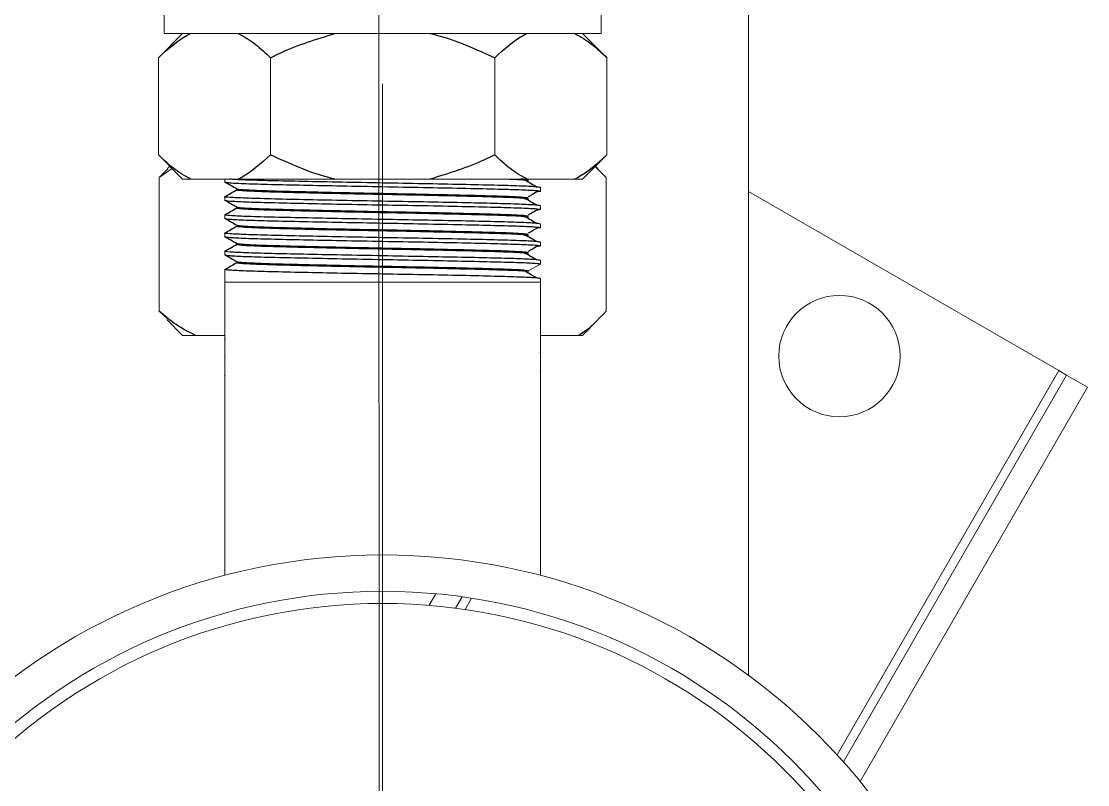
# Model space of a CAD drawing. Header units: millimetres. Extents: x 3795014 to 4300160, y 3869364 to 4016788.
# Drawn here: x 4228932.9 to 4229042.7, y 3924332.8 to 3924411.4 of the extents above; entities that cross this region are included whole.
import ezdxf

# ---------------------------------------------------------------- set-up
doc = ezdxf.new("R2010")
doc.units = ezdxf.units.MM
doc.linetypes.add('CENTER', pattern=[2, 1.25, -0.25, 0.25, -0.25])
doc.layers.add('Дополнительная', color=7, linetype='Continuous', lineweight=18)

# ---------------------------------------------------------------- blocks, each defined once
blk = doc.blocks.new('SW_CENTERMARKSYMBOL_1')
at = {"color": 0, "linetype": 'Continuous', "lineweight": 0}
blk.add_line((0.5, 0), (11.2, 0), dxfattribs=at)

msp = doc.modelspace()

# ---------------------------------------------------------------- linework, layer by layer
at = {"color": 0, "linetype": 'Continuous', "lineweight": -3}
for points, knots in [([(4228947, 3924407.66, 0), (4228947.99, 3924408.57, 0), (4228949.07, 3924409.55, 0), (4228950.22, 3924410.12, 0), (4228950.32, 3924410.16, 0)], [0, 0, 0, 0, 0.916054, 1, 1, 1, 1]), ([(4228955.23, 3924410.16, 0), (4228955.83, 3924409.82, 0), (4228956.97, 3924409.18, 0), (4228958.04, 3924408.15, 0), (4228958.55, 3924407.66, 0)], [0, 0, 0, 0, 0.523885, 1, 1, 1, 1]), ([(4228958.55, 3924407.66, 0), (4228958.9, 3924407.84, 0), (4228961.02, 3924408.88, 0), (4228963.29, 3924409.58, 0), (4228965.18, 3924410.16, 0)], [0, 0, 0, 0, 0.165029, 1, 1, 1, 1]), ([(4228975, 3924410.16, 0), (4228975.21, 3924410.11, 0), (4228977.51, 3924409.55, 0), (4228979.67, 3924408.56, 0), (4228981.64, 3924407.66, 0)], [0, 0, 0, 0, 0.090723, 1, 1, 1, 1]), ([(4228981.64, 3924407.66, 0), (4228982.63, 3924408.57, 0), (4228983.71, 3924409.55, 0), (4228984.86, 3924410.12, 0), (4228984.96, 3924410.16, 0)], [0, 0, 0, 0, 0.916054, 1, 1, 1, 1]), ([(4228989.87, 3924410.16, 0), (4228990.47, 3924409.82, 0), (4228991.61, 3924409.18, 0), (4228992.68, 3924408.15, 0), (4228993.19, 3924407.66, 0)], [0, 0, 0, 0, 0.523885, 1, 1, 1, 1]), ([(4228950.32, 3924395.16, 0), (4228949.72, 3924395.5, 0), (4228948.58, 3924396.15, 0), (4228947.51, 3924397.18, 0), (4228947, 3924397.66, 0)], [0, 0, 0, 0, 0.523885, 1, 1, 1, 1]), ([(4228958.55, 3924397.66, 0), (4228957.56, 3924396.76, 0), (4228956.47, 3924395.78, 0), (4228955.33, 3924395.21, 0), (4228955.23, 3924395.16, 0)], [0, 0, 0, 0, 0.9160541, 1, 1, 1, 1]), ([(4228965.18, 3924395.16, 0), (4228964.98, 3924395.21, 0), (4228962.68, 3924395.78, 0), (4228960.51, 3924396.77, 0), (4228958.55, 3924397.66, 0)], [0, 0, 0, 0, 0.090723, 1, 1, 1, 1]), ([(4228981.64, 3924397.66, 0), (4228981.29, 3924397.49, 0), (4228979.17, 3924396.44, 0), (4228976.9, 3924395.75, 0), (4228975, 3924395.16, 0)], [0, 0, 0, 0, 0.165029, 1, 1, 1, 1]), ([(4228984.96, 3924395.16, 0), (4228984.36, 3924395.5, 0), (4228983.22, 3924396.15, 0), (4228982.15, 3924397.18, 0), (4228981.64, 3924397.66, 0)], [0, 0, 0, 0, 0.523885, 1, 1, 1, 1]), ([(4228993.19, 3924397.66, 0), (4228992.2, 3924396.76, 0), (4228991.12, 3924395.78, 0), (4228989.97, 3924395.21, 0), (4228989.87, 3924395.16, 0)], [0, 0, 0, 0, 0.916054, 1, 1, 1, 1]), ([(4228955.1, 3924394.13, 0), (4228954.89, 3924394.25, 0), (4228954.48, 3924394.49, 0), (4228954.06, 3924394.73, 0), (4228953.85, 3924394.85, 0)], [0, 0, 0, 0, 0.499993, 1, 1, 1, 1]), ([(4228953.91, 3924394.85, 0), (4228954.01, 3924394.83, 0), (4228954.22, 3924394.78, 0), (4228955.88, 3924394.7, 0), (4228958.47, 3924394.62, 0), (4228961.88, 3924394.55, 0), (4228965.84, 3924394.47, 0), (4228970.09, 3924394.39, 0), (4228974.35, 3924394.31, 0), (4228978.31, 3924394.23, 0), (4228981.72, 3924394.15, 0), (4228984.33, 3924394.08, 0), (4228985.97, 3924394, 0), (4228986.36, 3924393.94, 0), (4228986.34, 3924393.9, 0), (4228986.1, 3924393.88, 0), (4228985.9, 3924393.86, 0)], [0, 0, 0, 0, 0.0692977, 0.1491078, 0.2275553, 0.3060028, 0.3858129, 0.4642604, 0.5427079, 0.622518, 0.7009656, 0.7794131, 0.8592232, 0.9376707, 0.944784, 1, 1, 1, 1]), ([(4228986.34, 3924394.29, 0), (4228986.24, 3924394.32, 0), (4228986.02, 3924394.37, 0), (4228984.32, 3924394.45, 0), (4228981.72, 3924394.53, 0), (4228978.31, 3924394.6, 0), (4228974.35, 3924394.68, 0), (4228970.09, 3924394.76, 0), (4228965.84, 3924394.84, 0), (4228961.88, 3924394.92, 0), (4228958.46, 3924394.99, 0), (4228955.92, 3924395.07, 0), (4228954.52, 3924395.13, 0), (4228954.33, 3924395.16, 0), (4228954.31, 3924395.16, 0)], [0, 0, 0, 0, 0.089128, 0.179803, 0.268931, 0.358058, 0.448734, 0.537862, 0.626989, 0.717665, 0.806793, 0.89592, 0.986596, 1, 1, 1, 1]), ([(4228984.69, 3924393.14, 0), (4228984.88, 3924393.16, 0), (4228985.29, 3924393.2, 0), (4228984.73, 3924393.27, 0), (4228983.24, 3924393.36, 0), (4228980.82, 3924393.43, 0), (4228977.68, 3924393.51, 0), (4228974.02, 3924393.59, 0), (4228970.09, 3924393.67, 0), (4228966.17, 3924393.74, 0), (4228962.51, 3924393.83, 0), (4228959.36, 3924393.9, 0), (4228956.97, 3924393.98, 0), (4228955.44, 3924394.06, 0), (4228955.25, 3924394.1, 0), (4228955.16, 3924394.13, 0)], [0, 0, 0, 0, 0.062739, 0.141189, 0.221001, 0.299451, 0.377901, 0.457713, 0.536163, 0.614613, 0.694425, 0.772875, 0.851325, 0.931137, 1, 1, 1, 1]), ([(4228983.2, 3924395.16, 0), (4228983.79, 3924395.14, 0), (4228984.5, 3924395.11, 0), (4228984.66, 3924395.08, 0), (4228984.69, 3924395.07, 0)], [0, 0, 0, 0, 0.822668, 1, 1, 1, 1]), ([(4228984.92, 3924395.05, 0), (4228984.99, 3924395.06, 0), (4228985.26, 3924395.09, 0), (4228985.03, 3924395.13, 0), (4228984.43, 3924395.16, 0), (4228984.34, 3924395.16, 0)], [0, 0, 0, 0, 0.225279, 0.889372, 1, 1, 1, 1]), ([(4228984.77, 3924395.07, 0), (4228984.98, 3924394.95, 0), (4228985.38, 3924394.71, 0), (4228985.79, 3924394.47, 0), (4228986, 3924394.35, 0)], [0, 0, 0, 0, 0.499999, 1, 1, 1, 1]), ([(4228986.34, 3924392.42, 0), (4228986.24, 3924392.44, 0), (4228986.02, 3924392.49, 0), (4228984.32, 3924392.57, 0), (4228981.72, 3924392.65, 0), (4228978.31, 3924392.73, 0), (4228974.35, 3924392.81, 0), (4228970.09, 3924392.88, 0), (4228965.84, 3924392.96, 0), (4228961.87, 3924393.04, 0), (4228958.48, 3924393.12, 0), (4228955.84, 3924393.2, 0), (4228954.29, 3924393.28, 0), (4228953.66, 3924393.33, 0), (4228953.88, 3924393.36, 0), (4228953.91, 3924393.36, 0)], [0, 0, 0, 0, 0.082061, 0.165547, 0.247607, 0.329668, 0.413154, 0.495214, 0.577275, 0.660761, 0.742822, 0.824882, 0.908368, 0.990429, 1, 1, 1, 1]), ([(4228953.85, 3924393.36, 0), (4228954.06, 3924393.48, 0), (4228954.48, 3924393.72, 0), (4228954.89, 3924393.96, 0), (4228955.1, 3924394.08, 0)], [0, 0, 0, 0, 0.500007, 1, 1, 1, 1]), ([(4228955.16, 3924394.08, 0), (4228955.13, 3924394.08, 0), (4228954.93, 3924394.05, 0), (4228955.5, 3924394, 0), (4228956.94, 3924393.92, 0), (4228959.37, 3924393.84, 0), (4228962.51, 3924393.76, 0), (4228966.17, 3924393.68, 0), (4228970.09, 3924393.61, 0), (4228974.02, 3924393.53, 0), (4228977.68, 3924393.45, 0), (4228980.84, 3924393.37, 0), (4228983.18, 3924393.3, 0), (4228984.49, 3924393.24, 0), (4228984.66, 3924393.2, 0), (4228984.69, 3924393.2, 0)], [0, 0, 0, 0, 0.010727, 0.098509, 0.187815, 0.275596, 0.363377, 0.452683, 0.540465, 0.628246, 0.717552, 0.805333, 0.893114, 0.982421, 1, 1, 1, 1]), ([(4228984.77, 3924393.2, 0), (4228984.98, 3924393.08, 0), (4228985.38, 3924392.84, 0), (4228985.79, 3924392.6, 0), (4228986, 3924392.48, 0)], [0, 0, 0, 0, 0.499999, 1, 1, 1, 1]), ([(4228986, 3924393.86, 0), (4228985.79, 3924393.74, 0), (4228985.49, 3924393.56, 0), (4228985.19, 3924393.38, 0), (4228985.09, 3924393.33, 0)], [0, 0, 0, 0, 0.678514, 1, 1, 1, 1]), ([(4228953.84, 3924392.98, 0), (4228953.95, 3924392.96, 0), (4228954.17, 3924392.91, 0), (4228955.87, 3924392.82, 0), (4228958.47, 3924392.75, 0), (4228961.88, 3924392.67, 0), (4228965.84, 3924392.59, 0), (4228970.09, 3924392.51, 0), (4228974.35, 3924392.44, 0), (4228978.31, 3924392.36, 0), (4228981.72, 3924392.28, 0), (4228984.33, 3924392.2, 0), (4228985.97, 3924392.12, 0), (4228986.36, 3924392.07, 0), (4228986.34, 3924392.02, 0), (4228986.1, 3924392, 0), (4228985.9, 3924391.98, 0)], [0, 0, 0, 0, 0.077736, 0.156823, 0.234559, 0.312295, 0.391382, 0.469118, 0.546854, 0.625941, 0.703677, 0.781413, 0.8605, 0.938236, 0.945285, 1, 1, 1, 1]), ([(4228955.1, 3924392.25, 0), (4228954.89, 3924392.37, 0), (4228954.48, 3924392.61, 0), (4228954.06, 3924392.85, 0), (4228953.85, 3924392.97, 0)], [0, 0, 0, 0, 0.499993, 1, 1, 1, 1]), ([(4228953.85, 3924391.49, 0), (4228954.06, 3924391.61, 0), (4228954.48, 3924391.85, 0), (4228954.89, 3924392.09, 0), (4228955.1, 3924392.21, 0)], [0, 0, 0, 0, 0.500007, 1, 1, 1, 1]), ([(4228955.16, 3924392.21, 0), (4228955.13, 3924392.21, 0), (4228954.93, 3924392.18, 0), (4228955.5, 3924392.12, 0), (4228956.94, 3924392.04, 0), (4228959.37, 3924391.97, 0), (4228962.51, 3924391.89, 0), (4228966.17, 3924391.81, 0), (4228970.09, 3924391.73, 0), (4228974.02, 3924391.66, 0), (4228977.68, 3924391.57, 0), (4228980.84, 3924391.5, 0), (4228983.18, 3924391.42, 0), (4228984.49, 3924391.36, 0), (4228984.66, 3924391.33, 0), (4228984.69, 3924391.32, 0)], [0, 0, 0, 0, 0.010727, 0.098509, 0.187815, 0.275596, 0.363377, 0.452683, 0.540465, 0.628246, 0.717552, 0.805333, 0.893114, 0.982421, 1, 1, 1, 1]), ([(4228984.69, 3924391.26, 0), (4228984.88, 3924391.28, 0), (4228985.29, 3924391.33, 0), (4228984.73, 3924391.4, 0), (4228983.24, 3924391.48, 0), (4228980.82, 3924391.56, 0), (4228977.68, 3924391.63, 0), (4228974.02, 3924391.72, 0), (4228970.09, 3924391.79, 0), (4228966.17, 3924391.87, 0), (4228962.51, 3924391.95, 0), (4228959.36, 3924392.03, 0), (4228956.97, 3924392.1, 0), (4228955.44, 3924392.18, 0), (4228955.25, 3924392.23, 0), (4228955.16, 3924392.25, 0)], [0, 0, 0, 0, 0.062739, 0.141189, 0.221001, 0.299451, 0.377901, 0.457713, 0.536163, 0.614613, 0.694425, 0.772875, 0.851325, 0.931137, 1, 1, 1, 1]), ([(4228986, 3924391.98, 0), (4228985.79, 3924391.86, 0), (4228985.49, 3924391.69, 0), (4228985.19, 3924391.51, 0), (4228985.09, 3924391.45, 0)], [0, 0, 0, 0, 0.678514, 1, 1, 1, 1]), ([(4228986.34, 3924390.54, 0), (4228986.24, 3924390.57, 0), (4228986.02, 3924390.62, 0), (4228984.32, 3924390.7, 0), (4228981.72, 3924390.78, 0), (4228978.31, 3924390.85, 0), (4228974.35, 3924390.93, 0), (4228970.09, 3924391.01, 0), (4228965.84, 3924391.09, 0), (4228961.87, 3924391.17, 0), (4228958.48, 3924391.24, 0), (4228955.84, 3924391.32, 0), (4228954.29, 3924391.4, 0), (4228953.66, 3924391.46, 0), (4228953.88, 3924391.48, 0), (4228953.91, 3924391.49, 0)], [0, 0, 0, 0, 0.082061, 0.165547, 0.247607, 0.329668, 0.413154, 0.495214, 0.577275, 0.660761, 0.742822, 0.824882, 0.908368, 0.990429, 1, 1, 1, 1]), ([(4228955.1, 3924390.38, 0), (4228954.89, 3924390.5, 0), (4228954.48, 3924390.74, 0), (4228954.06, 3924390.98, 0), (4228953.85, 3924391.1, 0)], [0, 0, 0, 0, 0.499993, 1, 1, 1, 1]), ([(4228953.91, 3924391.1, 0), (4228954.01, 3924391.08, 0), (4228954.22, 3924391.03, 0), (4228955.88, 3924390.95, 0), (4228958.47, 3924390.87, 0), (4228961.88, 3924390.8, 0), (4228965.84, 3924390.72, 0), (4228970.09, 3924390.64, 0), (4228974.35, 3924390.56, 0), (4228978.31, 3924390.48, 0), (4228981.72, 3924390.4, 0), (4228984.33, 3924390.33, 0), (4228985.97, 3924390.25, 0), (4228986.36, 3924390.19, 0), (4228986.34, 3924390.15, 0), (4228986.1, 3924390.13, 0), (4228985.9, 3924390.11, 0)], [0, 0, 0, 0, 0.0692977, 0.1491078, 0.2275553, 0.3060028, 0.3858129, 0.4642604, 0.5427079, 0.622518, 0.7009656, 0.7794131, 0.8592232, 0.9376707, 0.944784, 1, 1, 1, 1]), ([(4228984.77, 3924391.32, 0), (4228984.98, 3924391.2, 0), (4228985.38, 3924390.96, 0), (4228985.79, 3924390.72, 0), (4228986, 3924390.6, 0)], [0, 0, 0, 0, 0.499999, 1, 1, 1, 1]), ([(4228953.85, 3924389.61, 0), (4228954.06, 3924389.73, 0), (4228954.48, 3924389.97, 0), (4228954.89, 3924390.21, 0), (4228955.1, 3924390.33, 0)], [0, 0, 0, 0, 0.500007, 1, 1, 1, 1]), ([(4228955.16, 3924390.33, 0), (4228955.13, 3924390.33, 0), (4228954.93, 3924390.3, 0), (4228955.5, 3924390.25, 0), (4228956.94, 3924390.17, 0), (4228959.37, 3924390.09, 0), (4228962.51, 3924390.01, 0), (4228966.17, 3924389.93, 0), (4228970.09, 3924389.86, 0), (4228974.02, 3924389.78, 0), (4228977.68, 3924389.7, 0), (4228980.84, 3924389.62, 0), (4228983.18, 3924389.55, 0), (4228984.49, 3924389.49, 0), (4228984.66, 3924389.45, 0), (4228984.69, 3924389.45, 0)], [0, 0, 0, 0, 0.010727, 0.098509, 0.187815, 0.275596, 0.363377, 0.452683, 0.540465, 0.628246, 0.717552, 0.805333, 0.893114, 0.982421, 1, 1, 1, 1]), ([(4228984.69, 3924389.39, 0), (4228984.88, 3924389.41, 0), (4228985.29, 3924389.45, 0), (4228984.73, 3924389.52, 0), (4228983.24, 3924389.61, 0), (4228980.82, 3924389.68, 0), (4228977.68, 3924389.76, 0), (4228974.02, 3924389.84, 0), (4228970.09, 3924389.92, 0), (4228966.17, 3924389.99, 0), (4228962.51, 3924390.08, 0), (4228959.36, 3924390.15, 0), (4228956.97, 3924390.23, 0), (4228955.44, 3924390.31, 0), (4228955.25, 3924390.35, 0), (4228955.16, 3924390.38, 0)], [0, 0, 0, 0, 0.062739, 0.141189, 0.221001, 0.299451, 0.377901, 0.457713, 0.536163, 0.614613, 0.694425, 0.772875, 0.851325, 0.931137, 1, 1, 1, 1]), ([(4228986, 3924390.11, 0), (4228985.79, 3924389.99, 0), (4228985.49, 3924389.81, 0), (4228985.19, 3924389.63, 0), (4228985.09, 3924389.58, 0)], [0, 0, 0, 0, 0.678514, 1, 1, 1, 1]), ([(4228986.34, 3924388.67, 0), (4228986.24, 3924388.69, 0), (4228986.02, 3924388.74, 0), (4228984.32, 3924388.82, 0), (4228981.72, 3924388.9, 0), (4228978.31, 3924388.98, 0), (4228974.35, 3924389.06, 0), (4228970.09, 3924389.13, 0), (4228965.84, 3924389.21, 0), (4228961.87, 3924389.29, 0), (4228958.48, 3924389.37, 0), (4228955.84, 3924389.45, 0), (4228954.29, 3924389.53, 0), (4228953.66, 3924389.58, 0), (4228953.88, 3924389.61, 0), (4228953.91, 3924389.61, 0)], [0, 0, 0, 0, 0.082061, 0.165547, 0.247607, 0.329668, 0.413154, 0.495214, 0.577275, 0.660761, 0.742822, 0.824882, 0.908368, 0.990429, 1, 1, 1, 1]), ([(4228953.84, 3924389.23, 0), (4228953.95, 3924389.21, 0), (4228954.17, 3924389.16, 0), (4228955.87, 3924389.07, 0), (4228958.47, 3924389, 0), (4228961.88, 3924388.92, 0), (4228965.84, 3924388.84, 0), (4228970.09, 3924388.76, 0), (4228974.35, 3924388.69, 0), (4228978.31, 3924388.61, 0), (4228981.72, 3924388.53, 0), (4228984.33, 3924388.45, 0), (4228985.97, 3924388.37, 0), (4228986.36, 3924388.32, 0), (4228986.34, 3924388.27, 0), (4228986.1, 3924388.25, 0), (4228985.9, 3924388.23, 0)], [0, 0, 0, 0, 0.077736, 0.156823, 0.234559, 0.312295, 0.391382, 0.469118, 0.546854, 0.625941, 0.703677, 0.781413, 0.8605, 0.938236, 0.945285, 1, 1, 1, 1]), ([(4228955.1, 3924388.5, 0), (4228954.89, 3924388.62, 0), (4228954.48, 3924388.86, 0), (4228954.06, 3924389.1, 0), (4228953.85, 3924389.22, 0)], [0, 0, 0, 0, 0.499993, 1, 1, 1, 1]), ([(4228984.77, 3924389.45, 0), (4228984.98, 3924389.33, 0), (4228985.38, 3924389.09, 0), (4228985.79, 3924388.85, 0), (4228986, 3924388.73, 0)], [0, 0, 0, 0, 0.499999, 1, 1, 1, 1]), ([(4228986.34, 3924386.79, 0), (4228986.24, 3924386.82, 0), (4228986.02, 3924386.87, 0), (4228984.32, 3924386.95, 0), (4228981.72, 3924387.03, 0), (4228978.31, 3924387.1, 0), (4228974.35, 3924387.18, 0), (4228970.09, 3924387.26, 0), (4228965.84, 3924387.34, 0), (4228961.87, 3924387.42, 0), (4228958.48, 3924387.49, 0), (4228955.84, 3924387.57, 0), (4228954.29, 3924387.65, 0), (4228953.66, 3924387.71, 0), (4228953.88, 3924387.73, 0), (4228953.91, 3924387.74, 0)], [0, 0, 0, 0, 0.082061, 0.165547, 0.247607, 0.329668, 0.413154, 0.495214, 0.577275, 0.660761, 0.742822, 0.824882, 0.908368, 0.990429, 1, 1, 1, 1]), ([(4228953.85, 3924387.74, 0), (4228954.06, 3924387.86, 0), (4228954.48, 3924388.1, 0), (4228954.89, 3924388.34, 0), (4228955.1, 3924388.46, 0)], [0, 0, 0, 0, 0.500007, 1, 1, 1, 1]), ([(4228955.16, 3924388.46, 0), (4228955.13, 3924388.46, 0), (4228954.93, 3924388.43, 0), (4228955.5, 3924388.37, 0), (4228956.94, 3924388.29, 0), (4228959.37, 3924388.22, 0), (4228962.51, 3924388.14, 0), (4228966.17, 3924388.06, 0), (4228970.09, 3924387.98, 0), (4228974.02, 3924387.91, 0), (4228977.68, 3924387.82, 0), (4228980.84, 3924387.75, 0), (4228983.18, 3924387.67, 0), (4228984.49, 3924387.61, 0), (4228984.66, 3924387.58, 0), (4228984.69, 3924387.57, 0)], [0, 0, 0, 0, 0.010727, 0.098509, 0.187815, 0.275596, 0.363377, 0.452683, 0.540465, 0.628246, 0.717552, 0.805333, 0.893114, 0.982421, 1, 1, 1, 1]), ([(4228984.69, 3924387.51, 0), (4228984.88, 3924387.53, 0), (4228985.29, 3924387.58, 0), (4228984.73, 3924387.65, 0), (4228983.24, 3924387.73, 0), (4228980.82, 3924387.81, 0), (4228977.68, 3924387.88, 0), (4228974.02, 3924387.97, 0), (4228970.09, 3924388.04, 0), (4228966.17, 3924388.12, 0), (4228962.51, 3924388.2, 0), (4228959.36, 3924388.28, 0), (4228956.97, 3924388.35, 0), (4228955.44, 3924388.43, 0), (4228955.25, 3924388.48, 0), (4228955.16, 3924388.5, 0)], [0, 0, 0, 0, 0.062739, 0.141189, 0.221001, 0.299451, 0.377901, 0.457713, 0.536163, 0.614613, 0.694425, 0.772875, 0.851325, 0.931137, 1, 1, 1, 1]), ([(4228984.77, 3924387.57, 0), (4228984.98, 3924387.45, 0), (4228985.38, 3924387.21, 0), (4228985.79, 3924386.97, 0), (4228986, 3924386.85, 0)], [0, 0, 0, 0, 0.4999987, 1, 1, 1, 1]), ([(4228986, 3924388.23, 0), (4228985.79, 3924388.11, 0), (4228985.49, 3924387.94, 0), (4228985.19, 3924387.76, 0), (4228985.09, 3924387.7, 0)], [0, 0, 0, 0, 0.678514, 1, 1, 1, 1]), ([(4228953.84, 3924387.36, 0), (4228953.95, 3924387.33, 0), (4228954.17, 3924387.28, 0), (4228955.87, 3924387.2, 0), (4228958.47, 3924387.12, 0), (4228961.88, 3924387.05, 0), (4228965.84, 3924386.97, 0), (4228970.09, 3924386.89, 0), (4228974.35, 3924386.81, 0), (4228978.31, 3924386.73, 0), (4228981.72, 3924386.65, 0), (4228984.32, 3924386.58, 0), (4228986.02, 3924386.5, 0), (4228986.24, 3924386.45, 0), (4228986.34, 3924386.42, 0)], [0, 0, 0, 0, 0.082854, 0.167146, 0.25, 0.332854, 0.417146, 0.5, 0.582854, 0.667146, 0.75, 0.832854, 0.917146, 1, 1, 1, 1]), ([(4228955.1, 3924386.63, 0), (4228954.89, 3924386.75, 0), (4228954.48, 3924386.99, 0), (4228954.06, 3924387.23, 0), (4228953.85, 3924387.35, 0)], [0, 0, 0, 0, 0.499993, 1, 1, 1, 1]), ([(4228953.85, 3924385.86, 0), (4228954.06, 3924385.98, 0), (4228954.48, 3924386.22, 0), (4228954.89, 3924386.46, 0), (4228955.1, 3924386.58, 0)], [0, 0, 0, 0, 0.500007, 1, 1, 1, 1]), ([(4228955.16, 3924386.58, 0), (4228955.13, 3924386.58, 0), (4228954.93, 3924386.55, 0), (4228955.5, 3924386.5, 0), (4228956.94, 3924386.42, 0), (4228959.37, 3924386.34, 0), (4228962.51, 3924386.26, 0), (4228966.17, 3924386.18, 0), (4228970.09, 3924386.11, 0), (4228974.02, 3924386.03, 0), (4228977.68, 3924385.95, 0), (4228980.84, 3924385.87, 0), (4228983.18, 3924385.8, 0), (4228984.49, 3924385.74, 0), (4228984.66, 3924385.7, 0), (4228984.69, 3924385.7, 0)], [0, 0, 0, 0, 0.010727, 0.098509, 0.187815, 0.275596, 0.363377, 0.452683, 0.540465, 0.628246, 0.717552, 0.805333, 0.893114, 0.982421, 1, 1, 1, 1]), ([(4228985.09, 3924385.7, 0), (4228985, 3924385.72, 0), (4228984.8, 3924385.77, 0), (4228983.22, 3924385.86, 0), (4228980.82, 3924385.93, 0), (4228977.68, 3924386.01, 0), (4228974.02, 3924386.09, 0), (4228970.09, 3924386.17, 0), (4228966.17, 3924386.24, 0), (4228962.51, 3924386.33, 0), (4228959.36, 3924386.4, 0), (4228956.97, 3924386.48, 0), (4228955.44, 3924386.56, 0), (4228955.25, 3924386.6, 0), (4228955.16, 3924386.63, 0)], [0, 0, 0, 0, 0.0837011, 0.1688561, 0.2525572, 0.3362583, 0.4214134, 0.5051144, 0.5888155, 0.6739706, 0.7576716, 0.8413727, 0.9265278, 1, 1, 1, 1]), ([(4228986.34, 3924384.92, 0), (4228986.24, 3924384.94, 0), (4228986.02, 3924384.99, 0), (4228984.32, 3924385.07, 0), (4228981.72, 3924385.15, 0), (4228978.31, 3924385.23, 0), (4228974.35, 3924385.31, 0), (4228970.09, 3924385.38, 0), (4228965.84, 3924385.46, 0), (4228961.87, 3924385.54, 0), (4228958.48, 3924385.62, 0), (4228955.84, 3924385.7, 0), (4228954.29, 3924385.78, 0), (4228953.66, 3924385.83, 0), (4228953.88, 3924385.86, 0), (4228953.91, 3924385.86, 0)], [0, 0, 0, 0, 0.082061, 0.165547, 0.247607, 0.329668, 0.413154, 0.495214, 0.577275, 0.660761, 0.742822, 0.824882, 0.908368, 0.990429, 1, 1, 1, 1]), ([(4228984.77, 3924385.7, 0), (4228984.98, 3924385.58, 0), (4228985.38, 3924385.34, 0), (4228985.79, 3924385.1, 0), (4228986, 3924384.98, 0)], [0, 0, 0, 0, 0.4999987, 1, 1, 1, 1]), ([(4228950.84, 3924379.07, 0), (4228950.16, 3924379.4, 0), (4228948.87, 3924380.05, 0), (4228947.65, 3924381.08, 0), (4228947.07, 3924381.57, 0)], [0, 0, 0, 0, 0.523885, 1, 1, 1, 1]), ([(4228993.11, 3924381.57, 0), (4228992.26, 3924380.66, 0), (4228991.34, 3924379.68, 0), (4228990.35, 3924379.11, 0), (4228990.27, 3924379.07, 0)], [0, 0, 0, 0, 0.916054, 1, 1, 1, 1])]:
    msp.add_open_spline(points, degree=3, knots=knots, dxfattribs=at)
at = {"layer": 'Дополнительная', "linetype": 'CENTER', "ltscale": 100}
msp.add_line((4228969.61, 3924837.49, 0), (4228970.1, 3922827.74, 0), dxfattribs=at)
at = {"layer": 'Дополнительная', "linetype": 'Continuous'}
for p, q in [((4229007.78, 3924344.07, 0), (4229007.78, 3924430.92, 0)), ((4228947.59, 3924410.16, 0), (4228947.59, 3924412.66, 0)), ((4228992.59, 3924412.66, 0), (4228992.59, 3924410.16, 0)), ((4228947, 3924407.66, 0), (4228949.5, 3924410.16, 0)), ((4228947.59, 3924410.16, 0), (4228992.59, 3924410.16, 0)), ((4228990.69, 3924410.16, 0), (4228993.19, 3924407.66, 0)), ((4228947, 3924397.66, 0), (4228947, 3924407.66, 0)), ((4228958.55, 3924397.66, 0), (4228958.55, 3924407.66, 0)), ((4228981.64, 3924397.66, 0), (4228981.64, 3924407.66, 0)), ((4228993.19, 3924397.66, 0), (4228993.19, 3924407.66, 0)), ((4228949.5, 3924395.16, 0), (4228947, 3924397.66, 0)), ((4228993.19, 3924397.66, 0), (4228990.69, 3924395.16, 0)), ((4228947.94, 3924396.25, 0), (4228948.17, 3924396.49, 0)), ((4228992, 3924396.47, 0), (4228993.11, 3924395.32, 0)), ((4228992.01, 3924396.49, 0), (4228992.25, 3924396.25, 0)), ((4228947.07, 3924395.32, 0), (4228948.42, 3924396.24, 0)), ((4228947.96, 3924396.23, 0), (4228947.07, 3924395.32, 0)), ((4228947.07, 3924395.32, 0), (4228947.07, 3924381.57, 0)), ((4228993.11, 3924395.32, 0), (4228993.11, 3924381.57, 0)), ((4228950.32, 3924395.16, 0), (4228949.5, 3924395.16, 0)), ((4228950.32, 3924395.16, 0), (4228955.23, 3924395.16, 0)), ((4228953.84, 3924394.86, 0), (4228953.84, 3924395.16, 0)), ((4228965.18, 3924395.16, 0), (4228955.23, 3924395.16, 0)), ((4228965.18, 3924395.16, 0), (4228975, 3924395.16, 0)), ((4228984.96, 3924395.16, 0), (4228975, 3924395.16, 0)), ((4228985.09, 3924395.01, 0), (4228984.92, 3924394.99, 0)), ((4228984.96, 3924395.16, 0), (4228989.87, 3924395.16, 0)), ((4228985.09, 3924395.16, 0), (4228985.09, 3924395.07, 0)), ((4228985.09, 3924395.01, 0), (4228985.09, 3924394.88, 0)), ((4228986.34, 3924394.29, 0), (4228986.34, 3924393.92, 0)), ((4228990.69, 3924395.16, 0), (4228989.87, 3924395.16, 0)), ((4228953.84, 3924392.98, 0), (4228953.84, 3924393.35, 0)), ((4228985.09, 3924393.14, 0), (4228984.92, 3924393.11, 0)), ((4228985.09, 3924393.14, 0), (4228985.09, 3924393.01, 0)), ((4229007.78, 3924393.89, 0), (4229039.74, 3924375.44, 0)), ((4228986.34, 3924392.42, 0), (4228986.34, 3924392.05, 0)), ((4228953.84, 3924391.11, 0), (4228953.84, 3924391.48, 0)), ((4228985.09, 3924391.26, 0), (4228984.92, 3924391.24, 0)), ((4228985.09, 3924391.26, 0), (4228985.09, 3924391.13, 0)), ((4228986.34, 3924390.54, 0), (4228986.34, 3924390.17, 0)), ((4228953.84, 3924389.23, 0), (4228953.84, 3924389.6, 0)), ((4228985.09, 3924389.39, 0), (4228984.92, 3924389.36, 0)), ((4228985.09, 3924389.39, 0), (4228985.09, 3924389.26, 0)), ((4228986.34, 3924388.67, 0), (4228986.34, 3924388.3, 0)), ((4228953.84, 3924387.36, 0), (4228953.84, 3924387.73, 0)), ((4228985.09, 3924387.51, 0), (4228984.92, 3924387.49, 0)), ((4228985.09, 3924387.51, 0), (4228985.09, 3924387.38, 0)), ((4228986.34, 3924386.79, 0), (4228986.34, 3924386.42, 0)), ((4228953.84, 3924384.54, 0), (4228953.84, 3924385.85, 0)), ((4228986.34, 3924386.42, 0), (4228985.09, 3924385.7, 0)), ((4228985.09, 3924385.64, 0), (4228985.09, 3924385.7, 0)), ((4228985.09, 3924385.64, 0), (4228985.09, 3924385.51, 0)), ((4228953.84, 3924354.36, 0), (4228953.84, 3924384.54, 0)), ((4228986.34, 3924384.54, 0), (4228953.84, 3924384.54, 0)), ((4228986.34, 3924384.92, 0), (4228986.34, 3924384.54, 0)), ((4228986.34, 3924384.54, 0), (4228986.34, 3924354.36, 0)), ((4228947.07, 3924381.57, 0), (4228947.95, 3924380.77, 0)), ((4228949.5, 3924379.07, 0), (4228947.87, 3924380.69, 0)), ((4228992.31, 3924380.69, 0), (4228990.69, 3924379.07, 0)), ((4228949.5, 3924379.07, 0), (4228950.84, 3924379.07, 0)), ((4228953.84, 3924379.07, 0), (4228950.84, 3924379.07, 0)), ((4228990.27, 3924379.07, 0), (4228986.34, 3924379.07, 0)), ((4228990.27, 3924379.07, 0), (4228990.69, 3924379.07, 0)), ((4228953.85, 3924378.65, 0), (4228953.92, 3924378.7, 0)), ((4228953.85, 3924376.78, 0), (4228953.92, 3924376.82, 0)), ((4228986.34, 3924377.31, 0), (4228986.3, 3924377.29, 0)), ((4228953.85, 3924374.9, 0), (4228953.92, 3924374.95, 0)), ((4228986.34, 3924375.44, 0), (4228986.3, 3924375.42, 0)), ((4229016.9, 3924335.87, 0), (4229039.74, 3924375.44, 0)), ((4229040.54, 3924374.98, 0), (4229017.55, 3924335.16, 0)), ((4229039.74, 3924375.44, 0), (4229040.54, 3924374.98, 0)), ((4229042.7, 3924373.73, 0), (4229040.54, 3924374.98, 0)), ((4229042.7, 3924373.73, 0), (4229019.27, 3924333.14, 0)), ((4228975.58, 3924352.46, 0), (4228974.89, 3924351.27, 0)), ((4228978.28, 3924352.15, 0), (4228977.61, 3924350.98, 0)), ((4228979.26, 3924352, 0), (4228978.59, 3924350.84, 0))]:
    msp.add_line(p, q, dxfattribs=at)
for centre, radius in [((4229017.14, 3924376.94, 0), 6.25), ((4228970.09, 3924292.96, 0), 63.5), ((4228970.09, 3924292.96, 0), 59.75), ((4228970.09, 3924292.96, 0), 58.5)]:
    msp.add_circle(centre, radius, dxfattribs=at)

# ---------------------------------------------------------------- block references
at = {"color": 0, "linetype": 'Continuous', "lineweight": -3, "xscale": -10, "yscale": 10, "zscale": 10, "rotation": 269.9999999999999}
msp.add_blockref('SW_CENTERMARKSYMBOL_1', (4228970.09, 3924292.96, 0), dxfattribs=at)

doc.saveas('drawing.dxf')
